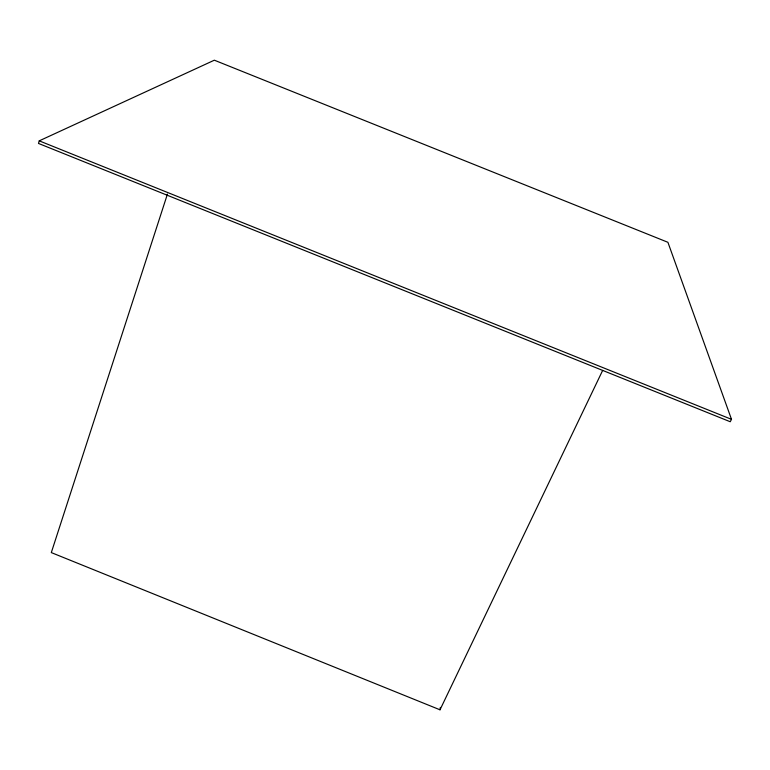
<?xml version="1.0" encoding="UTF-8"?>
<svg xmlns="http://www.w3.org/2000/svg" width="770" height="770" viewBox="0 0 770 770"><rect width="100%" height="100%" fill="white"/><g stroke="black" fill="none" stroke-linecap="round" stroke-linejoin="round"><path stroke-width="1.16" d="M167.446 194.088L51.311 552.591L440.007 709.805L440.325 707.418M39.231 140.852L38.5 143.441L730.239 421.739L731.5 419.342L667.908 242.3L214.339 60.195L39.231 140.852L731.5 419.342M440.007 709.805L602.64 370.457"/></g></svg>
